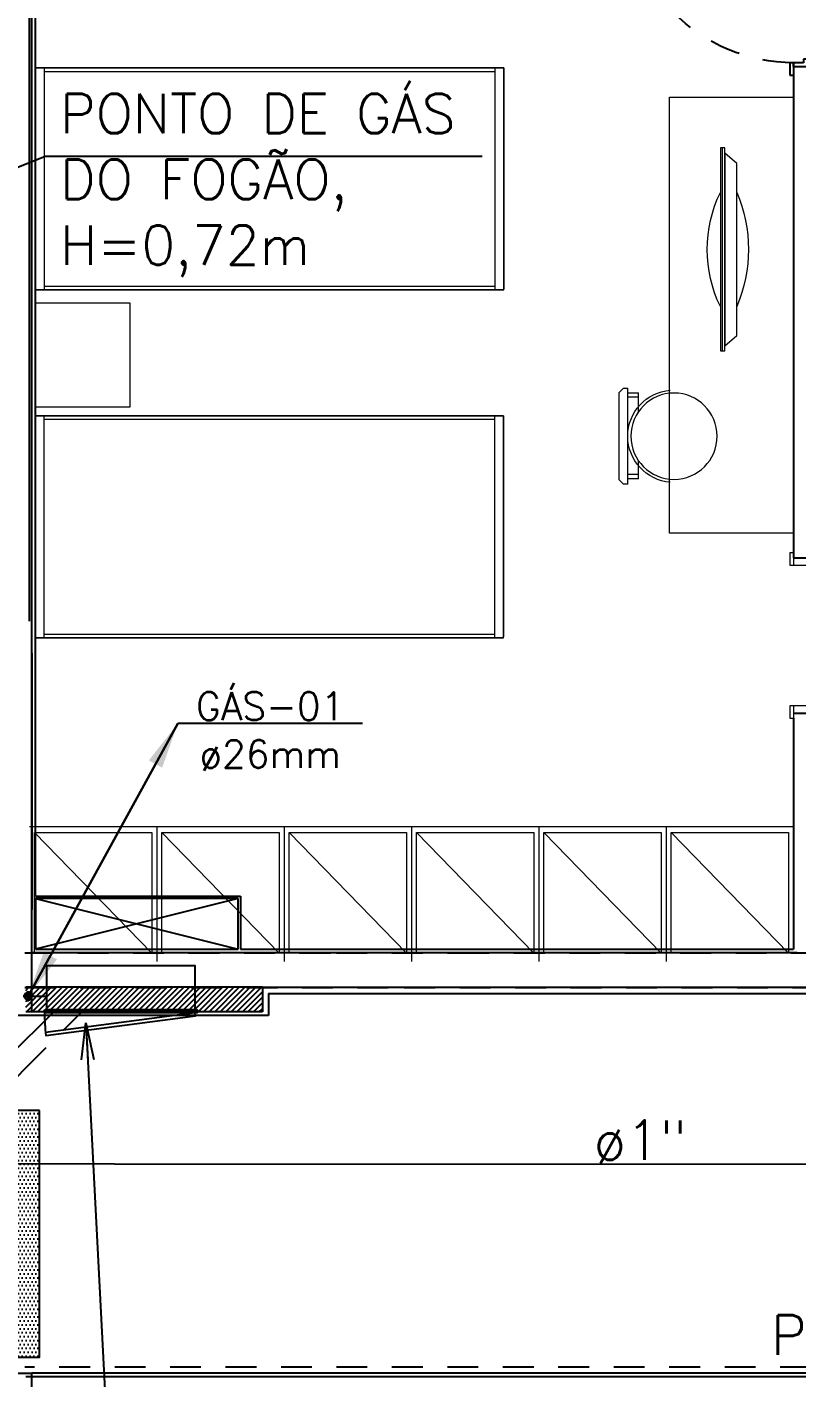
# Model space of a CAD drawing. Header units: millimetres. Extents: x 188.6 to 263.2, y 40.1 to 120.1.
# Drawn here: x 201.08 to 204.2, y 86.33 to 91.82 of the extents above; entities that cross this region are included whole.
import ezdxf
from ezdxf.enums import TextEntityAlignment as Align

# ---------------------------------------------------------------- set-up
doc = ezdxf.new("R2010")
doc.units = ezdxf.units.MM
for name, pattern in [('_XREF_APTOS 603 E 604$0$HIDDEN2', [0.1875, 0.125, -0.0625]), ('_XREF_APTOS 603 E 604$0$XREF-TIPO$0$HIDDEN2', [0.1875, 0.125, -0.0625]), ('CENTER2', [1.125, 0.75, -0.125, 0.125, -0.125]), ('DASHDOT2', [0.5, 0.25, -0.125, 0, -0.125]), ('HIDDEN2', [0.1875, 0.125, -0.0625])]:
    doc.linetypes.add(name, pattern=pattern)
for name, color, linetype in [('_XREF_APTOS 603 E 604$0$A-MC-ALVENARIA', 8, 'Continuous'), ('_XREF_APTOS 603 E 604$0$R-MC-REBOCO', 8, 'Continuous'), ('_XREF_APTOS 603 E 604$0$V-MC-VISTA2', 8, 'Continuous'), ('_XREF_APTOS 603 E 604$0$XREF-TIPO$0$E-MC-ESQUADRIAS', 8, 'Continuous'), ('_XREF_APTOS 603 E 604$0$XREF-TIPO$0$V-MC-VISTA1', 8, 'Continuous'), ('_XREF_APTOS 603 E 604$0$XREF-TIPO$0$V-MC-VISTA2', 8, 'Continuous'), ('ARQ', 8, 'Continuous'), ('ESTR-VIGAS', 11, 'HIDDEN2'), ('ESTRUTURA', 7, 'Continuous'), ('EXTINTORES', 2, 'Continuous'), ('GAS-COL', 7, 'Continuous'), ('GAS-CX', 202, 'Continuous'), ('GAS-TEXTO', 7, 'Continuous'), ('GAS-TUBO-PISO', 6, 'CENTER2'), ('INC-TEXTO', 7, 'Continuous'), ('SPK-TEXTO', 7, 'Continuous'), ('SPK-TUBO-TETO', 12, 'Continuous')]:
    doc.layers.add(name, color=color, linetype=linetype)
doc.layers.add('_XREF_APTOS 603 E 604$0$L-MC-LAYOUT', color=8, linetype='Continuous', lineweight=5)
doc.styles.add('60-100', font='romans.shx', dxfattribs={"height": 0.16})
doc.styles.add('60-50', font='romans.shx', dxfattribs={"height": 0.08})
doc.styles.add('60-75', font='romans.shx', dxfattribs={"height": 0.12})
doc.styles.add('ROMANS', font='ROMANS.SHX', dxfattribs={"height": 0.15})
doc.dimstyles.new('IND75', dxfattribs={"dimtxt": 0.15, "dimasz": 0.1875, "dimexe": 0.15, "dimexo": 0, "dimgap": 0.1, "dimtad": 1, "dimzin": 10, "dimdsep": 46, "dimtxsty": '60-75', "dimcen": 0, "dimclrd": 256, "dimclre": 1, "dimclrt": 256, "dimadec": 0, "dimazin": 0, "dimtfac": 1, "dimtix": 1, "dimtmove": 2, "dimatfit": 3, "dimfxl": 0.15, "dimtolj": 1, "dimtzin": 6, "dimarcsym": 0})
doc.dimstyles.new('SETAS75', dxfattribs={"dimtxt": 0.16, "dimasz": 0.15, "dimexe": 0.15, "dimexo": 0, "dimgap": 0.1, "dimtad": 1, "dimzin": 10, "dimdsep": 46, "dimtxsty": '60-100', "dimblk1": 'OPEN', "dimblk2": 'OPEN', "dimsah": 1, "dimcen": 0, "dimclrd": 244, "dimclre": 244, "dimclrt": 7, "dimadec": 0, "dimazin": 0, "dimtfac": 1, "dimtix": 1, "dimtmove": 2, "dimatfit": 3, "dimldrblk": 'OPEN', "dimfxl": 0.15, "dimtolj": 1, "dimtzin": 6, "dimarcsym": 0})

# ---------------------------------------------------------------- blocks, each defined once
blk = doc.blocks.new('COBERTURA_29-09-2016')
at = {"layer": 'ESTR-VIGAS'}
for points in [[(-4.37, 1.68), (-5.61, 1.68)], [(-3.77, 1.68), (-4.37, 1.68)], [(0.1, 1.68), (-3.77, 1.68)], [(-5.61, 1.54), (-4.07, 1.54)], [(-4.07, 1.54), (0, 1.54)], [(-1.07, 0), (-5.61, 0)]]:
    blk.add_lwpolyline(points, dxfattribs=at)
blk = doc.blocks.new('_XREF_APTOS 603 E 604$0$A$C4AC839CE')
at = {"layer": '_XREF_APTOS 603 E 604$0$L-MC-LAYOUT'}
for p, q in [((0.0211, 0.0787), (0.0209, 0.0349)), ((0.0211, 0.0787), (0.0942, 0.0787)), ((0.0386, 0.0787), (0.0384, 0.0349)), ((0.2943, 0.0787), (0.3709, 0.0787)), ((0.3534, 0.0349), (0.3534, 0.0787)), ((0.3709, 0.0349), (0.3709, 0.0787)), ((0, 0.0349), (0.3886, 0.0349))]:
    blk.add_line(p, q, dxfattribs=at)
blk.add_lwpolyline([(0, 0.035), (0, 0.0175), (0.0175, 0), (0.3711, 0), (0.3886, 0.0175), (0.3886, 0.035)], dxfattribs=at)
blk.add_circle((0.1943, 0.2224), 0.1751, dxfattribs=at)
blk.add_arc((0.1943, 0.2224), 0.1875, 184.5988, 355.4012, dxfattribs=at)
blk = doc.blocks.new('_XREF_APTOS 603 E 604$0$XREF-TIPO$0$A$C587E159E')
at = {"layer": '_XREF_APTOS 603 E 604$0$L-MC-LAYOUT', "color": 252}
for p, q in [((0.0011, 0.0023), (0.0011, 0.9023)), ((0.0011, 0.9023), (1.9011, 0.9023)), ((0.0361, 0.9023), (0.0361, 0.0023)), ((1.8661, 0.8873), (0.0361, 0.8873)), ((1.8661, 0.0023), (1.8661, 0.9023)), ((1.9011, 0.9023), (1.9011, 0.0053)), ((1.8981, 0.0023), (0.0011, 0.0023)), ((0.0361, 0.0173), (1.8661, 0.0173)), ((1.9011, 0.0023), (1.8611, 0.0023))]:
    blk.add_line(p, q, dxfattribs=at)
blk.add_lwpolyline([(0.0011, 0.0023), (1.9011, 0.0023), (1.9011, 0.9023), (0.0011, 0.9023)], close=True, dxfattribs=at)
blk.add_arc((1.8981, 0.0053), 0.003, 270, 0, dxfattribs=at)
blk = doc.blocks.new('_XREF_APTOS 603 E 604$0$A$C39961784')
at = {"color": 8}
blk.add_line((0.058, 0), (0.058, 0.8239), dxfattribs=at)
for points in [[(0.051, 0), (0.051, 0.8239), (0.0685, 0.8239), (0.0685, 0)], [(0.0685, 0.021), (0.0685, 0.8029), (0.1175, 0.7609), (0.1175, 0.063)]]:
    blk.add_lwpolyline(points, close=True)
for centre, radius, start, end in [((0.528, 0.412), 0.5301, 154.1151, 205.8859), ((-0.4207, 0.4119), 0.5859, 336.7339, 23.267)]:
    blk.add_arc(centre, radius, start, end, dxfattribs=at)
blk = doc.blocks.new('_XREF_APTOS 603 E 604$0$A$C433F3541')
at = {"layer": 'ARQ'}
for p, q in [((0.05, 0.135), (0.05, 0.82)), ((0.05, 0.82), (0.05, 0.135)), ((0.05, 0.82), (0.08, 0.82)), ((0.08, 0.82), (0.08, 0.135)), ((0.08, 0.135), (0.08, 0.82)), ((0, 0.15), (0.05, 0.15)), ((0, 0.135), (0, 0.15)), ((0, 0.135), (0.05, 0.135)), ((0.035, 0.015), (0.035, 0.135)), ((0.05, 0.14), (0.05, 0.095)), ((0.08, 0.135), (0.05, 0.135)), ((0.05, 0.135), (0.08, 0.135)), ((0.75, 0.15), (0.8, 0.15)), ((0.75, 0.135), (0.75, 0.15)), ((0.75, 0.095), (0.75, 0.14)), ((0.765, 0.135), (0.75, 0.135)), ((0.75, 0.135), (0.8, 0.135)), ((0.765, 0.135), (0.765, 0.015)), ((0.8, 0.15), (0.8, 0.135)), ((0.05, 0.095), (0.065, 0.095)), ((0.065, 0.095), (0.065, 0.015)), ((0.735, 0.095), (0.75, 0.095)), ((0.735, 0.015), (0.735, 0.095)), ((0.015, 0), (0.015, 0.015)), ((0.065, 0.015), (0.015, 0.015)), ((0.065, 0), (0.015, 0)), ((0.035, 0.015), (0.065, 0.015)), ((0.065, 0.015), (0.065, 0)), ((0.735, 0), (0.735, 0.015)), ((0.735, 0.015), (0.775, 0.015)), ((0.785, 0.015), (0.735, 0.015)), ((0.785, 0), (0.735, 0)), ((0.785, 0.015), (0.785, 0))]:
    blk.add_line(p, q, dxfattribs=at)
at = {"layer": 'ARQ', "color": 8, "linetype": '_XREF_APTOS 603 E 604$0$HIDDEN2'}
blk.add_arc((0.0627, 0.1328), 0.6873, 0.1848, 91.0562, dxfattribs=at)
blk = doc.blocks.new('_XREF_APTOS 603 E 604$0$XREF-TIPO$0$A$C281A5909')
at = {"layer": 'ARQ'}
for p, q in [((0.05, 0.755), (0.08, 0.755)), ((0.05, 0.155), (0.05, 0.755)), ((0.08, 0.755), (0.05, 0.755)), ((0.05, 0.755), (0.05, 0.155)), ((0.08, 0.755), (0.08, 0.155)), ((0.08, 0.155), (0.08, 0.755)), ((0.035, 0.025), (0.035, 0.155)), ((0.08, 0.155), (0.05, 0.155)), ((0.05, 0.155), (0.08, 0.155)), ((0.635, 0.125), (0.065, 0.125)), ((0.665, 0.025), (0.665, 0.155))]:
    blk.add_line(p, q, dxfattribs=at)
at = {"layer": 'ARQ', "lineweight": 13}
for p, q in [((0, 0.155), (0, 0.17)), ((0, 0.17), (0.05, 0.17)), ((0.65, 0.155), (0.65, 0.17)), ((0.65, 0.17), (0.7, 0.17)), ((0.7, 0.17), (0.7, 0.155)), ((0, 0.155), (0.05, 0.155)), ((0.05, 0.155), (0.035, 0.155)), ((0.05, 0.155), (0.05, 0.125)), ((0.05, 0.125), (0.065, 0.125)), ((0.065, 0.125), (0.065, 0.0095)), ((0.635, 0.025), (0.635, 0.125)), ((0.635, 0.125), (0.65, 0.125)), ((0.665, 0.155), (0.65, 0.155)), ((0.65, 0.125), (0.65, 0.155)), ((0.65, 0.155), (0.7, 0.155)), ((0.015, 0.0095), (0.015, 0.025)), ((0.065, 0.025), (0.015, 0.025)), ((0.065, 0.0095), (0.015, 0.0095)), ((0.065, 0.0345), (0.065, 0.0195)), ((0.635, 0.01), (0.635, 0.0325)), ((0.685, 0.025), (0.635, 0.025)), ((0.685, 0.01), (0.635, 0.01)), ((0.685, 0.025), (0.685, 0.01))]:
    blk.add_line(p, q, dxfattribs=at)
at = {"layer": 'ARQ', "color": 8, "linetype": '_XREF_APTOS 603 E 604$0$XREF-TIPO$0$HIDDEN2'}
blk.add_arc((0.05, 0.155), 0.6, 0, 90, dxfattribs=at)
blk = doc.blocks.new('A$C0BE265FA')
at = {"layer": '_XREF_APTOS 603 E 604$0$XREF-TIPO$0$V-MC-VISTA1'}
h = blk.add_hatch(dxfattribs=at)
h.set_pattern_fill('ANSI31', color=256, scale=0.005)
h.set_pattern_definition([(45, (-2161.025458, -1496.791574), (-0.01122532015, 0.01122532015), [])])
h.paths.add_polyline_path([(-9.29, -0.0746), (-10.25, -0.0748), (-10.25, 0.0251), (-9.29, 0.0251)])
at = {"layer": '_XREF_APTOS 603 E 604$0$A-MC-ALVENARIA'}
for p, q in [((-10.2252, -0.0748), (-10.2251, 5.0652)), ((-7.12, 0.165), (-10.2253, 0.165)), ((-9.29, 0.0251), (-10.25, 0.0251)), ((-9.29, 0.0251), (-6.8, 0.0251)), ((-9.29, 0.0251), (-9.29, -0.0746)), ((-10.1953, -0.0898), (-10.3903, -0.0898)), ((-9.29, -0.0746), (-10.25, -0.0748))]:
    blk.add_line(p, q, dxfattribs=at)
at = {"layer": '_XREF_APTOS 603 E 604$0$L-MC-LAYOUT'}
for p, q in [((-7.135, 0.6755), (-10.235, 0.6755)), ((-9.7184, 0.6755), (-9.7184, 0.1301)), ((-9.7184, 0.6755), (-9.7184, 0.1301)), ((-9.2017, 0.6755), (-9.2017, 0.1301)), ((-9.2017, 0.6755), (-9.2017, 0.1301)), ((-8.685, 0.6755), (-8.685, 0.1301)), ((-8.1684, 0.6755), (-8.1684, 0.1301)), ((-7.6517, 0.6755), (-7.6517, 0.1301)), ((-10.215, 0.6528), (-9.7384, 0.1628)), ((-9.6984, 0.6528), (-9.2217, 0.1628)), ((-9.1817, 0.6528), (-8.705, 0.1628)), ((-8.665, 0.6528), (-8.1884, 0.1628)), ((-8.1484, 0.6528), (-7.6717, 0.1628)), ((-7.6317, 0.6528), (-7.155, 0.1628))]:
    blk.add_line(p, q, dxfattribs=at)
for points in [[(-7.135, 1.8666), (-7.6385, 1.8666), (-7.6385, 3.6355), (-7.135, 3.6355)], [(-10.215, 0.6528), (-9.7384, 0.6528), (-9.7384, 0.1628), (-10.215, 0.1628)], [(-9.6984, 0.6528), (-9.2217, 0.6528), (-9.2217, 0.1628), (-9.6984, 0.1628)], [(-9.1817, 0.6528), (-8.705, 0.6528), (-8.705, 0.1628), (-9.1817, 0.1628)], [(-8.665, 0.6528), (-8.1884, 0.6528), (-8.1884, 0.1628), (-8.665, 0.1628)], [(-8.1484, 0.6528), (-7.6717, 0.6528), (-7.6717, 0.1628), (-8.1484, 0.1628)], [(-7.6317, 0.6528), (-7.155, 0.6528), (-7.155, 0.1628), (-7.6317, 0.1628)]]:
    blk.add_lwpolyline(points, close=True, dxfattribs=at)
at = {"layer": '_XREF_APTOS 603 E 604$0$L-MC-LAYOUT', "elevation": 0.0002}
blk.add_lwpolyline([(-10.2101, 2.3797), (-9.8262, 2.3797), (-9.8262, 2.8004), (-10.2101, 2.8004)], close=True, dxfattribs=at)
at = {"layer": '_XREF_APTOS 603 E 604$0$R-MC-REBOCO'}
for p, q in [((-10.2101, 0.395), (-10.2101, 5.0502)), ((-7.135, 3.7753), (-7.135, 3.7751)), ((-7.135, 3.7601), (-7.135, 1.767)), ((-7.135, 1.117), (-7.135, 0.18)), ((-10.2103, 0.385), (-10.2103, 0.18)), ((-9.3889, 0.385), (-10.2103, 0.385)), ((-10.2101, 0.395), (-9.3789, 0.395)), ((-9.3889, 0.18), (-9.3889, 0.385)), ((-9.3789, 0.395), (-9.3789, 0.18)), ((-10.2103, 0.18), (-9.3889, 0.18)), ((-9.3789, 0.18), (-7.135, 0.18)), ((-9.265, 0), (-6.5947, 0)), ((-9.265, 0), (-9.265, -0.0898)), ((-9.265, -0.0898), (-10.1953, -0.0898))]:
    blk.add_line(p, q, dxfattribs=at)
at = {"layer": '_XREF_APTOS 603 E 604$0$XREF-TIPO$0$V-MC-VISTA2'}
for p, q in [((-10.2103, 0.385), (-9.3889, 0.18)), ((-9.3889, 0.385), (-10.2103, 0.18))]:
    blk.add_line(p, q, dxfattribs=at)
at = {"layer": 'ARQ'}
for p, q in [((-10.235, 1.5101), (-10.235, 5.0501)), ((-10.225, 1.3801), (-10.225, 0.3401)), ((-10.235, -0.0898), (-12.4353, -0.0898)), ((-12.2853, -1.5399), (-10.225, -1.5399)), ((-4.7653, -1.555), (-10.25, -1.555)), ((-4.665, -1.555), (-10.25, -1.555)), ((-10.225, -3.8898), (-10.225, -1.5399)), ((-4.665, -1.5399), (-10.225, -1.5399))]:
    blk.add_line(p, q, dxfattribs=at)
at = {"layer": '_XREF_APTOS 603 E 604$0$L-MC-LAYOUT'}
for p in [(-10.2112, 2.8518), (-10.2129, 1.4406)]:
    blk.add_blockref('_XREF_APTOS 603 E 604$0$XREF-TIPO$0$A$C587E159E', p, dxfattribs=at)
at = {"layer": '_XREF_APTOS 603 E 604$0$L-MC-LAYOUT', "xscale": -1}
for name, p, rotation in [('_XREF_APTOS 603 E 604$0$A$C39961784', (-7.4828, 3.43), 180), ('_XREF_APTOS 603 E 604$0$A$C4AC839CE', (-7.8424, 2.0661), 270)]:
    blk.add_blockref(name, p, dxfattribs=dict(at, rotation=rotation))
at = {"layer": '_XREF_APTOS 603 E 604$0$V-MC-VISTA2', "xscale": -1, "rotation": 90}
blk.add_blockref('_XREF_APTOS 603 E 604$0$A$C433F3541', (-7, 4.5251), dxfattribs=at)
at = {"layer": '_XREF_APTOS 603 E 604$0$XREF-TIPO$0$E-MC-ESQUADRIAS', "xscale": -1, "rotation": 270}
blk.add_blockref('_XREF_APTOS 603 E 604$0$XREF-TIPO$0$A$C281A5909', (-7.16, 1.102), dxfattribs=at)
blk = doc.blocks.new('indicação extintor')
h = blk.add_hatch()
h.set_pattern_fill('DOTS', color=50, scale=0.01)
h.paths.add_polyline_path([(0.5, 1), (-0.5, 1), (-0.5, 0), (0.5, 0)])
h.paths.add_polyline_path([(0.35, 0.85), (0.35, 0.15), (-0.35, 0.15), (-0.35, 0.85)], flags=16)
h = blk.add_hatch()
h.set_pattern_fill('DOTS', color=244, scale=0.01)
h.paths.add_polyline_path([(0.35, 0.85), (-0.35, 0.85), (-0.35, 0.15), (0.35, 0.15)])
at = {"color": 244}
for p, q in [((0.35, 0.85), (-0.35, 0.85)), ((-0.35, 0.85), (-0.35, 0.15)), ((0.35, 0.15), (0.35, 0.85)), ((-0.35, 0.15), (0.35, 0.15))]:
    blk.add_line(p, q, dxfattribs=at)
blk.add_lwpolyline([(-0.5, 0), (0.5, 0), (0.5, 1), (-0.5, 1)], close=True, dxfattribs=at)
blk = doc.blocks.new('_OPEN')
at = {"color": 0, "linetype": 'ByBlock'}
for p, q in [((-1, 0.167), (0, 0)), ((0, 0), (-1, -0.167)), ((0, 0), (-1, 0))]:
    blk.add_line(p, q, dxfattribs=at)
blk = doc.blocks.new('INDU')
at = {"color": 7}
blk.add_line((-0.005, 0), (0.005, 0), dxfattribs=at)
at = {"style": 'ROMANS'}
for tag, p in [('TQ-01', (0, 0.001189)), ('100', (0, -0.001718))]:
    blk.add_attdef(tag, text='', height=0.0015, dxfattribs=at).set_placement(p, align=Align.MIDDLE)
blk = doc.blocks.new('C50')
h = blk.add_hatch(color=8)
edge = h.paths.add_edge_path()
edge.add_arc((0, 0), 0.0238, 540, 720)
edge.add_ellipse((0.012, 0), major_axis=(0.0119, 0), ratio=0.815791, start_angle=180, end_angle=360, ccw=False)
edge.add_ellipse((-0.012, 0), major_axis=(-0.0119, 0), ratio=0.815791, start_angle=180, end_angle=360)
at = {"color": 252}
for p, q in [((0.042, 0), (-0.042, 0)), ((0, -0.042), (0, 0.042))]:
    blk.add_line(p, q, dxfattribs=at)
at = {"color": 0}
for radius in [0.0318, 0.0253]:
    blk.add_circle((0, 0), radius, dxfattribs=at)
at = {"color": 8}
blk.add_circle((0, 0), 0.0237, dxfattribs=at)
blk.add_ellipse((-0.012, 0), major_axis=(-0.0119, 0), ratio=0.815791, start_param=3.141593, end_param=6.283185, dxfattribs=at)
at = {"color": 8, "extrusion": (0, 0, -1)}
blk.add_ellipse((0.012, 0), major_axis=(0.0119, 0), ratio=0.815791, start_param=0, end_param=3.141593, dxfattribs=at)

msp = doc.modelspace()

# ---------------------------------------------------------------- block references
at = {"layer": 'ESTRUTURA'}
msp.add_blockref('COBERTURA_29-09-2016', (206.677, 86.3784), dxfattribs=at)

# ---------------------------------------------------------------- next in the draw order: block references
at = {"layer": 'ARQ'}
msp.add_blockref('A$C0BE265FA', (211.3213, 87.8947), dxfattribs=at)

# ---------------------------------------------------------------- next in the draw order: linework, layer by layer
at = {"layer": 'GAS-CX'}
for points in [[(201.1572, 88.0074), (201.7572, 88.0074), (201.7572, 87.8274), (201.1572, 87.8274)], [(201.1472, 87.8274), (201.7672, 87.8274), (201.7672, 87.8154), (201.1472, 87.8154)], [(201.7572, 87.8154), (201.1506, 87.736), (201.153, 87.7243), (201.7596, 87.8037)]]:
    msp.add_lwpolyline(points, close=True, dxfattribs=at)
msp.add_arc((201.8683, 87.8154), 0.7211, 180, 187.2599, dxfattribs=at)
at = {"layer": 'GAS-TUBO-PISO'}
msp.add_line((201.1872, 87.8228), (200.9976, 87.6331), dxfattribs=at)
msp.add_lwpolyline([(201.081, 87.8834), (201.1572, 87.8834)], dxfattribs=at)
at = {"layer": 'GAS-TUBO-PISO', "ltscale": 0.5}
msp.add_lwpolyline([(200.8303, 87.2362), (200.8303, 87.2688, -0.198909), (200.8889, 87.4102), (201.3015, 87.8228)], format="xyb", dxfattribs=at)
at = {"layer": 'SPK-TUBO-TETO'}
msp.add_lwpolyline([(233.8864, 87.1872), (198.4793, 87.2031)], dxfattribs=at)

# ---------------------------------------------------------------- next in the draw order: block references
at = {"layer": 'EXTINTORES', "linetype": 'DASHDOT2', "rotation": 180}
msp.add_blockref('indicação extintor', (200.6264, 87.4197), dxfattribs=at)
at = {"layer": 'GAS-COL'}
ref = msp.add_blockref('INDU', (202.0627, 88.9894), dxfattribs=dict(at, xscale=75, yscale=-75, zscale=75, rotation=180))
ref.add_attrib('100', 'ø26mm', dxfattribs={"layer": '0', "height": 0.1125, "style": 'ROMANS'}).set_placement((202.0627, 88.8606), align=Align.MIDDLE)
ref.add_attrib('TQ-01', 'GÁS-01', dxfattribs={"layer": '0', "height": 0.1125, "style": 'ROMANS'}).set_placement((202.0627, 89.0786), align=Align.MIDDLE)
at = {"layer": 'GAS-CX', "xscale": -0.5, "yscale": 0.5, "zscale": 0.5, "rotation": 90}
msp.add_blockref('C50', (201.081, 87.8834), dxfattribs=at)

# ---------------------------------------------------------------- next in the draw order: texts
at = {"layer": 'GAS-TEXTO', "insert": (201.2108, 91.5439), "char_height": 0.16, "width": 1.990413, "attachment_point": 1, "style": '60-50'}
msp.add_mtext('PONTO DE GÁS DO FOGÃO, H=0,72m', dxfattribs=at)
at = {"layer": 'INC-TEXTO', "style": '60-50'}
msp.add_text('PEITORIL H=1.40m', height=0.16, dxfattribs=at).set_placement((204.0948, 86.4292))
at = {"layer": 'SPK-TEXTO', "style": '60-75'}
msp.add_text('ø1"', height=0.16, dxfattribs=at).set_placement((203.376, 87.2197))

# ---------------------------------------------------------------- next in the draw order: leaders
at = {"layer": 'GAS-COL'}
for points in [[(201.081, 87.8834), (201.6877, 88.9894)], [(201.6877, 88.9894), (201.081, 87.8834)]]:
    msp.add_leader(points, dimstyle='IND75', dxfattribs=at)
at = {"layer": 'GAS-TEXTO'}
for points in [[(200.2802, 90.9403), (201.1502, 91.2917), (202.923, 91.2917)], [(201.3152, 87.7757), (201.4216, 85.7165), (205.7698, 85.7165)]]:
    msp.add_leader(points, dimstyle='SETAS75', dxfattribs=at)

doc.saveas('drawing.dxf')
